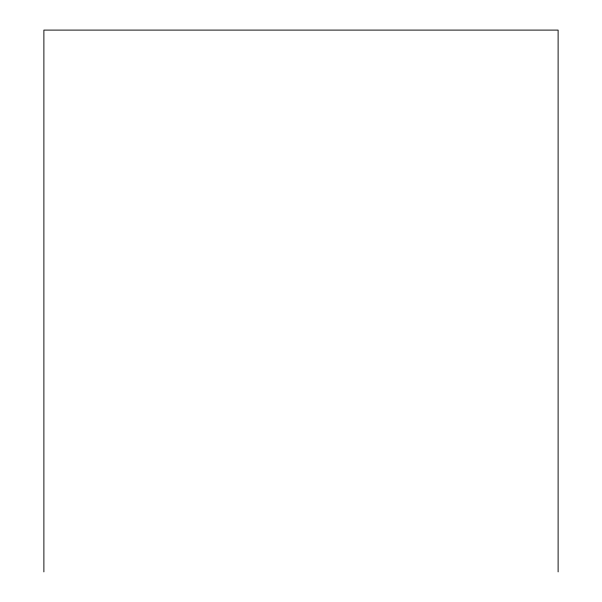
<?xml version="1.0" encoding="UTF-8"?>
<svg xmlns="http://www.w3.org/2000/svg" width="602" height="602" viewBox="0 0 602 602"><rect width="100%" height="100%" fill="white"/><g stroke="black" fill="none" stroke-linecap="round" stroke-linejoin="round"><path stroke-width="0.9" d="M558.114 571.9L558.114 30.1L43.886 30.1L43.886 571.9"/></g></svg>
